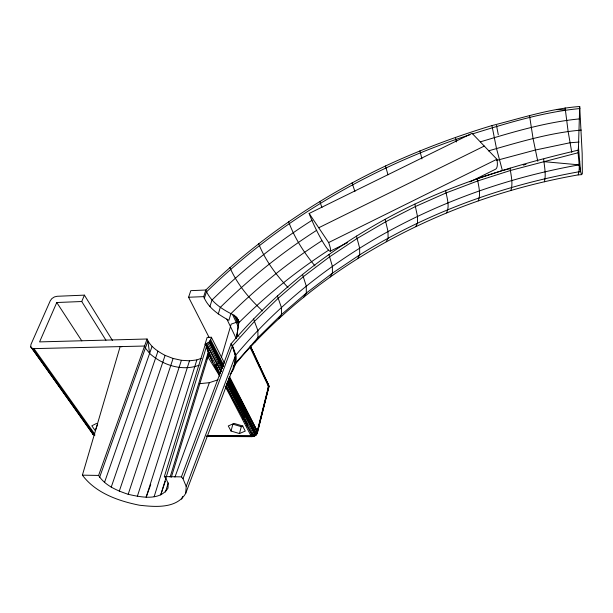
<?xml version="1.0" encoding="UTF-8"?>
<svg xmlns="http://www.w3.org/2000/svg" width="613" height="613" viewBox="0 0 613 613"><rect width="100%" height="100%" fill="white"/><g stroke="black" fill="none" stroke-linecap="round" stroke-linejoin="round"><path stroke-width="0.92" d="M268.256 387.309L268.165 388.933L268.885 386.274L268.433 384.504L250.594 346.529M234.994 364.49C321.365 262.035 447.214 197.922 578.166 174.889C581.055 165.893 577.025 156.353 578.45 147.235L579.706 106.501C549.761 108.685 520.92 118.263 491.948 125.565C455.543 136.523 419.936 149.963 385.462 165.993C319.48 197.417 258.104 238.832 205.83 290.018L203.692 296.638C208.037 307.78 218.764 314.829 228.894 320.323L230.856 313.718C258.556 286.386 289.075 261.881 321.779 240.786M229.921 374.122C235.308 369.371 235.584 361.777 235.821 355.142C322.07 252.311 448.057 188.053 579.155 164.851L579.668 161.073M122.01 346.743L120.14 346.636L82.395 475.152C95.636 493.028 118.332 500.967 139.419 505.219C154.913 506.928 176.506 509.012 185.693 493.396L186.214 486.431L235.346 355.9L232.388 345.832L231.139 343.74C274.233 293.19 326.982 251.284 385.133 219.316C445.26 185.977 511.426 165.885 578.044 150.193M206.681 359.203C209.608 354.789 208.581 348.337 205.286 344.368L164.345 476.585L165.87 478.301L168.177 483.442L168.016 488.124C159.84 501.242 140.821 497.143 128.178 494.308C117.129 490.622 105.053 485.665 98.593 475.435L147.082 338.997L39.584 341.901L56.771 302.516L81.736 301.519L105.949 340.23M250.242 345.924L268.885 386.274L257.261 433.115L255.36 435.575L251.905 436.648L207.156 436.448M185.693 493.396L234.197 365.141L235.346 355.9M236.518 338.169L238.695 323.181C238.809 319.948 236.725 317.051 234.166 315.258C222.741 309.741 210.703 302.27 205.83 290.018L190.796 290.654L188.597 297.244L209.041 337.28M267.942 386.052L268.594 384.979L268.785 387.477L257.406 432.686L255.36 435.575L251.905 436.648L250.932 435.69L225.117 386.121M236.511 337.955L238.695 323.181M268.165 388.933L268.563 386.642L249.997 347.196M207.041 435.514L250.932 435.69L255.085 434.41L257.537 431.927L256.74 434.081L255.36 435.575L257.261 433.115L257.291 431.108L229.63 376.865M544.398 181.777C546.267 174.398 544.336 166.652 543.723 159.204M206.596 436.157L251.391 436.349L254.288 436.058L255.905 434.847L257.291 431.108L268.678 385.531L250.433 346.529M257.851 429.636L262.303 412.059M262.77 410.212L267.927 389.86M246.625 425.897L247.077 424.173L244.426 419.062L242.733 418.549M239.468 433.56L245.269 431.069L242.595 425.974L234.051 423.407L228.274 425.958L231.017 431.031L239.468 433.56L241.292 426.686L242.947 425.966M243.468 418.572L243.951 416.748M243.392 419.123L244.12 416.388M243.047 418.886L243.775 416.15M231.017 431.031L232.886 424.165L241.292 426.686M235.2 365.126C237.744 357.892 234.48 349.931 231.139 343.74M231.316 372.934L231.829 371.118M206.497 436.364L252.433 436.563L252.931 436.111L251.905 436.648L254.602 435.989L255.085 434.41L257.016 433.13L257.537 431.927M221.347 357.494L231.178 324.124L238.603 321.534M154.131 496.706L196.857 359.931L201.256 358.352M165.456 492.055L168.246 482.914M171.341 477.198L209.332 352.544M218.259 314.032L220.282 307.427C249.667 278.517 281.949 252.495 316.699 230.289M210.634 339.64L211.37 337.257L207.163 337.372L204.995 344.368L209.14 342.046L210.634 339.64L223.607 365.057M170.13 477.044L208.382 351.854L206.55 346.337L205.24 344.521M206.619 346.1L160.713 494.967L165.265 481.358M209.884 306.669L211.968 300.064C242.526 270.172 275.973 243.177 312.071 220.266M510.851 190.482C513.288 183.249 510.89 175.395 510.1 168.031M196.857 359.931L189.486 360.804L146.162 497.181L150.714 484.63M267.804 384.274L267.858 383.623L268.433 384.504L267.958 383.792M204.275 298.608L206.405 291.995C280.241 219.722 371.876 166.529 469.979 134.73M268.885 386.274L268.241 388.535L268.67 388.037M137.327 496.361L181.394 360.298L189.486 360.804M128.178 494.308L173.088 358.452L181.394 360.298M119.29 491.166L165.104 355.379C157.947 351.578 150.361 346.728 147.082 338.997M111.237 487.113L157.939 351.272M104.524 482.4L152.07 346.383M99.612 477.328L147.886 341.027L149.61 353.41C162.568 365.126 182.283 371.601 199.141 365.187M174.927 477.113L209.378 382.673L218.059 379.792M97.674 424.089L95.245 430.663L91.812 425.813L96.647 423.368M186.214 486.431L183.003 478.715L232.388 345.832L254.717 321.112L278.455 298.018L303.519 276.532L329.825 256.655L357.31 238.35L385.906 221.622L415.568 206.458L446.249 192.873L477.918 180.873L510.537 170.46L578.235 152.721M183.003 478.715L181.425 476.876L231.047 343.885M181.617 499.174L182.628 496.484M478.232 200.849C481.19 193.754 478.37 185.754 477.397 178.467M220.603 359.172C219.577 361.976 217.416 364.812 214.244 365.149L219.6 375.087M81.736 301.519L84.402 295.137L57.07 296.286L54.365 296.953L51.883 298.569L50.297 300.699L30.995 344.36L30.673 346.606L92.578 433.751L94.808 435.529L32.826 348.644L31.064 347.525M446.563 212.849C450.011 205.884 446.831 197.723 445.643 190.505M415.867 226.465L417.53 223.071L417.453 216.282L414.878 204.121M386.205 241.691L388.083 238.181L388.006 231.369L385.133 219.316M256.786 433.743L255.483 435.192M357.609 258.517L359.693 254.87C426.479 213.148 501.641 185.678 579.032 171.755L580.595 171.648L581.538 174.644L578.166 174.889M330.123 276.961L332.43 273.16L359.693 254.87L359.624 248.027L356.452 236.082M303.818 297.029L306.331 293.045L332.43 273.16L332.361 266.257L328.89 254.418M233.185 366.704L234.197 365.141M278.754 318.722L281.482 314.538L306.331 293.045L306.262 286.079L302.508 274.333M235.055 363.662L257.943 337.656L281.482 314.538L281.413 307.504L277.367 295.857M255.008 342.069L257.943 337.656L257.889 330.537L253.544 318.982M255.905 434.847L252.311 435.544L251.391 436.349L253.054 436.203L253.682 435.084L256.012 433.406L228.787 378.573M581.538 174.644L582.335 173.778L582.174 153.403L579.706 106.501M238.695 322.875C266.065 295.581 296.286 271.115 328.737 250.112M328.652 242.556L496.905 159.257L472.064 133.312L309.151 213.462A26.175 3.18 64 0 0 325.488 246.211A26.175 3.18 64 0 0 328.652 242.556L309.151 213.462M330.361 251.131L347.487 242.641M469.949 181.915L495.633 169.18A25.83 7.655 64.9 0 0 496.905 159.257M318.737 227.76L484.27 146.063M472.646 133.864C507.671 122.983 543.271 112.033 579.906 108.547M480.508 141.818C512.951 132.04 545.884 122.079 579.714 118.876M488.431 150.882C518.882 142.216 549.646 132.753 581.308 130.086M496.584 160.407L535.318 150.039L569.983 142.768L579.093 142.047M476.155 178.965L501.503 170.874M509.664 168.682L502.407 170.583L496.446 148.308L491.948 125.565M523.264 165.112L525.985 164.399M199.853 383.661L209.378 382.673M188.597 297.244L203.692 296.638M32.826 348.644L144.576 346.031L145.396 348.061L149.61 353.41M250.87 434.226L253.736 434.242L253.376 435.322L251.468 435.314M82.395 475.152L98.593 475.435M164.345 476.585L181.425 476.876M556.665 109.643L565.37 109.842L568.082 131.19L571.783 152.422M544.068 161.671L579.155 164.851L580.595 171.648L578.45 147.235M254.809 435.36L253.682 435.084L226.91 383.294M165.104 355.379L173.088 358.452M255.085 434.41L227.147 382.397M242.273 416.495L244.196 417.346L226.71 383.554M237.062 334.721L239.062 336.361M225.936 386.811L253.054 436.203M262.556 310.914C249.207 298.631 237.2 284.263 229.89 267.544M287.995 287.497C275.888 274.724 265.199 260.15 258.64 243.736M314.99 265.927C304.04 252.671 294.501 237.921 288.623 221.707M30.673 346.606L93.505 434.709L92.54 433.284L92.617 433.805L94.256 434.893L92.578 433.751L92.088 431.79M34.075 348.766L94.869 434.272M56.771 302.516L81.82 340.92M84.402 295.137L112.394 340.399M207.968 356.996L219.661 375.991M221.316 371.509L206.52 343.855L220.864 371.608M208.236 353.709L219.829 375.884M222.826 366.582L210.067 340.882L223.308 366.176M229.047 377.141L257.291 431.108M206.244 346.766L220.19 373.639M226.174 385.163L252.311 435.544M207.93 343.058L221.599 369.593M227.546 381.148L254.947 434.356L228.228 380.512M222.335 367.754L209.14 342.046L222.289 368.543M228.427 379.631L256.188 433.866L256.74 434.081L256.816 432.295L229.147 378.183M210.067 340.882L223.101 366.367M211.37 337.257L224.534 363.172M226.879 319.128L236.243 338.583M237.3 318.492L238.917 321.925M234.166 315.258L238.641 324.752M232.442 314.354L238.557 327.273M238.036 319.771L238.84 321.496M237.055 318.063L238.679 321.511M235.737 316.523L238.58 322.561M236.695 317.649L238.687 321.94M250.25 346.866L251.843 350.299M259.015 365.769L259.812 367.486M206.826 348.598L212.665 362.122M219.584 374.16L215.615 364.827L219.745 374.98M321.948 207.501L319.779 201.424M354.919 191.562L352.077 182.858M232.388 345.832L235.607 355.892M387.998 174.82L385.462 165.993M421.92 158.897L419.92 150.829M268.433 385.47L268.732 386.757L268.594 384.979M456.34 141.978L455.421 137.343M498.308 134.806L496.492 125.381M537.777 161.303L533.08 138.599L529.502 115.505M565.14 107.811L565.37 109.842"/></g></svg>
